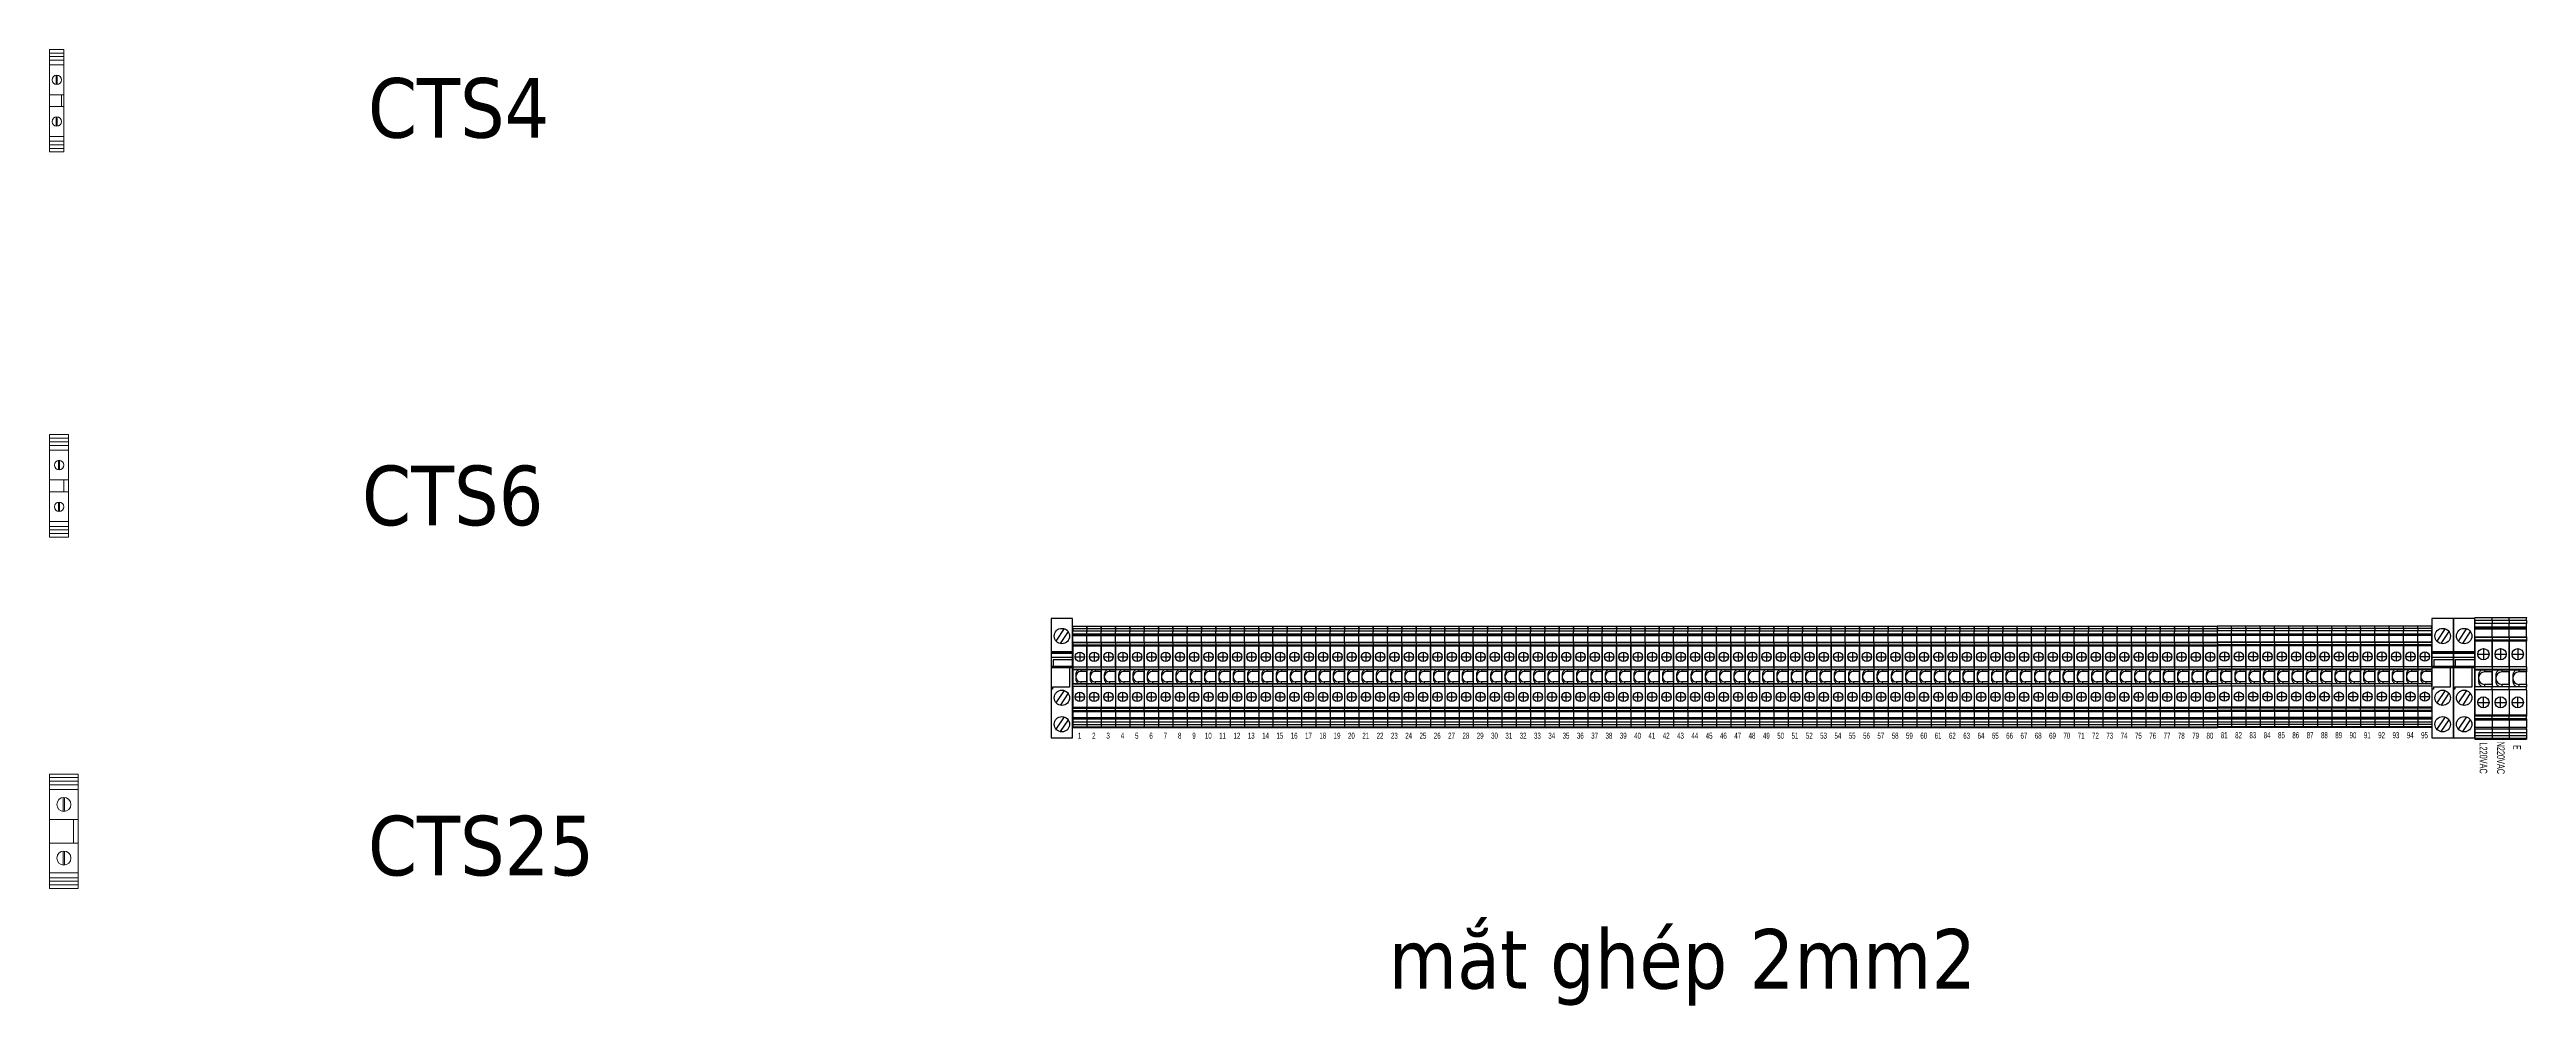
# Model space of a CAD drawing. Header units: millimetres. Extents: x 96 to 1135, y 26 to 427.
import ezdxf
from ezdxf.enums import TextEntityAlignment as Align

# ---------------------------------------------------------------- set-up
doc = ezdxf.new("R2010")
doc.units = ezdxf.units.MM
doc.linetypes.add('DOT_CENTER', pattern=[14, 12, -1, 0, -1])
for name, color, linetype in [('1', 3, 'Continuous'), ('NTC_BMS_EQUIP_TEXT', 162, 'Continuous'), ('REE_EL_Conduit GI', 140, 'Continuous'), ('REE_EL_Panel', 240, 'Continuous'), ('WIRING', 7, 'Continuous')]:
    doc.layers.add(name, color=color, linetype=linetype)
doc.layers.add('hw_VTP', color=7, linetype='Continuous', lineweight=13)
doc.layers.add('NTC_BMS_ENCLO_ACCESS', color=6, linetype='Continuous', lineweight=5)
doc.styles.add('NTC_BMS_TABLE_TEXT', font='txt', dxfattribs={"height": 25})
doc.styles.add('Tahoma (Input Text)', font='tahoma.ttf')

# ---------------------------------------------------------------- blocks, each defined once
blk = doc.blocks.new('CTS25')
at = {"layer": 'hw_VTP', "color": 6}
for p, q in [((0, 22.5), (12, 22.5)), ((0, 21), (12, 21)), ((0, 19.5), (12, 19.5)), ((0, -19.5), (12, -19.5)), ((0, -21), (12, -21)), ((0, -22.5), (12, -22.5))]:
    blk.add_line(p, q, dxfattribs=at)
at = {"layer": 'hw_VTP'}
for p, q in [((0, 17.5), (12, 17.5)), ((5.68206, 14.1939), (5.68206, 8.30616)), ((6.318, 14.1939), (6.318, 8.30616)), ((0, 5), (12, 5)), ((10, 5), (10, -5)), ((0, -5), (12, -5)), ((5.68206, -14.1939), (5.68206, -8.30616)), ((6.318, -14.1939), (6.318, -8.30616)), ((0, -17.5), (12, -17.5))]:
    blk.add_line(p, q, dxfattribs=at)
blk.add_lwpolyline([(12, -24), (12, 24), (0, 24), (0, -24)], close=True, dxfattribs=at)
for centre in [(6, 11.25), (6, -11.25)]:
    blk.add_circle(centre, 2.961, dxfattribs=at)
blk = doc.blocks.new('CTS4')
at = {"layer": 'hw_VTP', "color": 6}
for p, q in [((0, 20), (6, 20)), ((0, 18.5), (6, 18.5)), ((0, 17), (6, 17)), ((0, -17), (6, -17)), ((0, -18.5), (6, -18.5)), ((0, -20), (6, -20))]:
    blk.add_line(p, q, dxfattribs=at)
at = {"layer": 'hw_VTP'}
for p, q in [((0, 15), (6, 15)), ((2.78804, 10.7126), (2.78804, 6.78744)), ((3.212, 10.7126), (3.212, 6.78744)), ((0, 2.5), (6, 2.5)), ((5, 2.5), (5, -2.5)), ((0, -2.5), (6, -2.5)), ((2.78804, -10.7126), (2.78804, -6.78744)), ((3.212, -10.7126), (3.212, -6.78744)), ((0, -15), (6, -15))]:
    blk.add_line(p, q, dxfattribs=at)
blk.add_lwpolyline([(6, -21.5), (6, 21.5), (0, 21.5), (0, -21.5)], close=True, dxfattribs=at)
for centre in [(3, 8.75), (3, -8.75)]:
    blk.add_circle(centre, 1.974, dxfattribs=at)
blk = doc.blocks.new('CTS6')
at = {"layer": 'hw_VTP', "color": 6, "lineweight": 0}
for p, q in [((0, 20), (8, 20)), ((0, 18.5), (8, 18.5)), ((0, 17), (8, 17)), ((0, -17), (8, -17)), ((0, -18.5), (8, -18.5)), ((0, -20), (8, -20))]:
    blk.add_line(p, q, dxfattribs=at)
at = {"layer": 'hw_VTP', "lineweight": 0}
for p, q in [((0, 15), (8, 15)), ((3.78804, 10.7126), (3.78804, 6.78744)), ((4.212, 10.7126), (4.212, 6.78744)), ((0, 2.5), (8, 2.5)), ((6, 2.5), (6, -2.5)), ((0, -2.5), (8, -2.5)), ((3.78804, -10.7126), (3.78804, -6.78744)), ((4.212, -10.7126), (4.212, -6.78744)), ((0, -15), (8, -15))]:
    blk.add_line(p, q, dxfattribs=at)
blk.add_lwpolyline([(8, -21.5), (8, 21.5), (0, 21.5), (0, -21.5)], close=True, dxfattribs=at)
for centre in [(4, 8.75), (4, -8.75)]:
    blk.add_circle(centre, 1.974, dxfattribs=at)
blk = doc.blocks.new('3001501_UK_3_N-select__2', base_point=(-189.1, 64.9))
at = {"color": 7, "linetype": 'Continuous'}
for p, q in [((-189.08, 70.05), (-189.1, 70.05)), ((-189.1, 70.05), (-189.1, 64.05)), ((-188.93, 70.05), (-189.08, 70.05)), ((-189.08, 70.05), (-189.08, 64.05)), ((-188, 70.05), (-188.93, 70.05)), ((-186.93, 70.05), (-188, 70.05)), ((-185.64, 70.05), (-186.93, 70.05)), ((-185.53, 70.05), (-185.64, 70.05)), ((-185.53, 70.05), (-185.02, 70.05)), ((-185.53, 70.05), (-185.53, 64.05)), ((-182.34, 70.05), (-185.02, 70.05)), ((-185.02, 64.05), (-185.02, 70.05)), ((-182.34, 70.05), (-182.34, 64.05)), ((-182.05, 70.05), (-182.34, 70.05)), ((-182.05, 70.05), (-181.07, 70.05)), ((-180.72, 70.05), (-181.07, 70.05)), ((-171.85, 70.05), (-180.72, 70.05)), ((-171.85, 70.05), (-170.86, 70.05)), ((-170.68, 70.05), (-170.86, 70.05)), ((-164.98, 70.05), (-170.68, 70.05)), ((-170.68, 70.05), (-170.68, 64.05)), ((-164.79, 70.05), (-164.98, 70.05)), ((-164.98, 64.05), (-164.98, 70.05)), ((-163.8, 70.05), (-164.79, 70.05)), ((-154.93, 70.05), (-163.8, 70.05)), ((-154.58, 70.05), (-154.93, 70.05)), ((-153.6, 70.05), (-154.58, 70.05)), ((-153.31, 70.05), (-153.6, 70.05)), ((-153.31, 70.05), (-150.63, 70.05)), ((-153.31, 70.05), (-153.31, 64.05)), ((-150.63, 64.05), (-150.63, 70.05)), ((-150.63, 70.05), (-150.12, 70.05)), ((-150.12, 70.05), (-150.12, 64.05)), ((-150.12, 70.05), (-150.01, 70.05)), ((-150.01, 70.05), (-148.72, 70.05)), ((-147.65, 70.05), (-148.72, 70.05)), ((-147.65, 70.05), (-146.72, 70.05)), ((-146.58, 70.05), (-146.72, 70.05)), ((-146.58, 70.05), (-146.58, 64.05)), ((-189.08, 64.05), (-189.1, 64.05)), ((-188.93, 64.05), (-189.08, 64.05)), ((-188, 64.05), (-188.93, 64.05)), ((-186.93, 64.05), (-188, 64.05)), ((-185.64, 64.05), (-186.93, 64.05)), ((-185.53, 64.05), (-185.64, 64.05)), ((-185.53, 64.05), (-185.02, 64.05)), ((-182.34, 64.05), (-185.02, 64.05)), ((-182.05, 64.05), (-182.34, 64.05)), ((-182.05, 64.05), (-181.07, 64.05)), ((-180.72, 64.05), (-181.07, 64.05)), ((-171.85, 64.05), (-180.72, 64.05)), ((-171.85, 64.05), (-170.86, 64.05)), ((-170.86, 64.05), (-170.68, 64.05)), ((-170, 64.05), (-170.68, 64.05)), ((-170, 64.05), (-170, 66.63)), ((-170, 64.05), (-165.65, 64.05)), ((-167.85, 68.78), (-168.75, 68.78)), ((-167.8, 68.78), (-167.85, 68.78)), ((-166.9, 68.78), (-167.8, 68.78)), ((-165.65, 64.05), (-165.65, 66.63)), ((-164.98, 64.05), (-165.65, 64.05)), ((-164.79, 64.05), (-164.98, 64.05)), ((-163.8, 64.05), (-164.79, 64.05)), ((-163.8, 64.05), (-154.93, 64.05)), ((-154.58, 64.05), (-154.93, 64.05)), ((-153.6, 64.05), (-154.58, 64.05)), ((-153.31, 64.05), (-153.6, 64.05)), ((-153.31, 64.05), (-150.63, 64.05)), ((-150.63, 64.05), (-150.12, 64.05)), ((-150.12, 64.05), (-150.01, 64.05)), ((-150.01, 64.05), (-148.72, 64.05)), ((-147.65, 64.05), (-148.72, 64.05)), ((-147.65, 64.05), (-146.72, 64.05)), ((-146.58, 64.05), (-146.72, 64.05))]:
    blk.add_line(p, q, dxfattribs=at)
at = {"color": 2, "linetype": 'Continuous'}
for p, q in [((-188.93, 64.05), (-188.93, 70.05)), ((-188, 64.05), (-188, 70.05)), ((-186.93, 64.05), (-186.93, 70.05)), ((-185.64, 64.05), (-185.64, 70.05)), ((-182.05, 64.05), (-182.05, 70.05)), ((-181.07, 64.05), (-181.07, 70.05)), ((-180.72, 64.05), (-180.72, 70.05)), ((-171.85, 64.05), (-171.85, 70.05)), ((-170.86, 64.05), (-170.86, 70.05)), ((-164.79, 64.05), (-164.79, 70.05)), ((-163.8, 64.05), (-163.8, 70.05)), ((-154.93, 64.05), (-154.93, 70.05)), ((-154.58, 64.05), (-154.58, 70.05)), ((-153.6, 64.05), (-153.6, 70.05)), ((-150.01, 64.05), (-150.01, 70.05)), ((-148.72, 64.05), (-148.72, 70.05)), ((-147.65, 64.05), (-147.65, 70.05)), ((-146.72, 64.05), (-146.72, 70.05)), ((-170, 66.63), (-170.68, 66.63)), ((-164.98, 66.63), (-165.65, 66.63))]:
    blk.add_line(p, q, dxfattribs=at)
for centre in [(-176.27, 67.05), (-159.43, 67.05)]:
    blk.add_circle(centre, 1.96)
at = {"color": 7, "linetype": 'Continuous'}
for centre, start, end in [((-167.85, 66.63), 90, 180), ((-167.8, 66.63), 0, 90)]:
    blk.add_arc(centre, 2.15, start, end, dxfattribs=at)
for points, knots in [([(-168.75, 68.78), (-168.94, 68.77), (-169.33, 68.74), (-169.87, 68.51), (-170.34, 68.17), (-170.56, 67.86), (-170.68, 67.71)], [0, 0, 0, 0, 0.579844, 1.157173, 1.73012, 2.297958, 2.297958, 2.297958, 2.297958]), ([(-164.98, 67.71), (-165.09, 67.86), (-165.31, 68.17), (-165.78, 68.51), (-166.32, 68.74), (-166.71, 68.77), (-166.9, 68.78)], [0, 0, 0, 0, 0.567838, 1.140785, 1.718114, 2.297958, 2.297958, 2.297958, 2.297958])]:
    blk.add_open_spline(points, degree=3, knots=knots, dxfattribs=at)
at = {"layer": '1', "color": 2, "linetype": 'DOT_CENTER'}
for p, q in [((-178.23, 67.05), (-174.31, 67.05)), ((-176.27, 69.01), (-176.27, 65.09)), ((-157.47, 67.05), (-161.39, 67.05)), ((-159.43, 69.01), (-159.43, 65.09))]:
    blk.add_line(p, q, dxfattribs=at)
blk = doc.blocks.new('UK3N', base_point=(-167.84, 67.47))
blk.add_blockref('3001501_UK_3_N-select__2', (-189.1, 64.9))
blk = doc.blocks.new('CHAN Ter')
at = {"layer": 'WIRING', "linetype": 'Continuous'}
h = blk.add_hatch(color=253, dxfattribs=at)
h.paths.add_polyline_path([(9, 11.1), (0, 11.1), (0, 10.5), (9, 10.5)])
h.paths.add_polyline_path([(9, 5), (0, 5), (0, 4.4), (9, 4.4)])
at = {"layer": 'WIRING', "color": 253, "linetype": 'Continuous'}
for p, q in [((9, 11.1), (0, 11.1)), ((0, 10.5), (9, 10.5)), ((5.5, 20.8), (2, 15.6)), ((7.1, 19.6), (3.8, 14.6)), ((0, 8.8), (9, 8.8)), ((0, 5), (9, 5)), ((9, 4.4), (0, 4.4)), ((0.8, 7.8), (9, 7.8)), ((0.8, 7.8), (0.8, 5)), ((7.7, 4.4), (7.7, -3.8)), ((0.6, -4.6), (0, -4.6)), ((7.7, -3.8), (0.6, -3.8)), ((0.6, -3.8), (0.6, -4.6)), ((5.5, -5.2), (2, -10.3)), ((7.1, -6.3), (3.8, -11.4)), ((5.5, -16.2), (2, -21.4)), ((7.1, -17.4), (3.8, -22.4))]:
    blk.add_line(p, q, dxfattribs=at)
blk.add_lwpolyline([(0, -25), (9, -25), (9, 25), (0, 25)], close=True, dxfattribs=at)
for centre in [(4.5, 17.7), (4.5, -8.2), (4.5, -19.3)]:
    blk.add_circle(centre, 3.23, dxfattribs=at)

msp = doc.modelspace()

# ---------------------------------------------------------------- linework, layer by layer
for p, q in [((531.2, 184.7), (531.2, 182.4)), ((537.2, 184.7), (537.2, 182.4)), ((543.2, 184.7), (543.2, 182.4)), ((543.2, 184.7), (543.2, 182.4)), ((549.2, 184.7), (549.2, 182.4)), ((555.2, 184.7), (555.2, 182.4)), ((555.2, 184.7), (555.2, 182.4)), ((561.2, 184.7), (561.2, 182.4)), ((567.2, 184.7), (567.2, 182.4)), ((567.2, 184.7), (567.2, 182.4)), ((573.2, 184.7), (573.2, 182.4)), ((579.2, 184.7), (579.2, 182.4)), ((579.2, 184.7), (579.2, 182.4)), ((585.2, 184.7), (585.2, 182.4)), ((591.2, 184.7), (591.2, 182.4)), ((591.2, 184.7), (591.2, 182.4)), ((597.2, 184.7), (597.2, 182.4)), ((603.2, 184.7), (603.2, 182.4)), ((603.2, 184.7), (603.2, 182.4)), ((609.2, 184.7), (609.2, 182.4)), ((615.2, 184.7), (615.2, 182.4)), ((615.2, 184.7), (615.2, 182.4)), ((621.2, 184.7), (621.2, 182.4)), ((627.2, 184.7), (627.2, 182.4)), ((627.2, 184.7), (627.2, 182.4)), ((633.2, 184.7), (633.2, 182.4)), ((639.2, 184.7), (639.2, 182.4)), ((639.2, 184.7), (639.2, 182.4)), ((645.2, 184.7), (645.2, 182.4)), ((651.2, 184.7), (651.2, 182.4)), ((651.2, 184.7), (651.2, 182.4)), ((657.2, 184.7), (657.2, 182.4)), ((663.2, 184.7), (663.2, 182.4)), ((663.2, 184.7), (663.2, 182.4)), ((669.2, 184.7), (669.2, 182.4)), ((675.2, 184.7), (675.2, 182.4)), ((675.2, 184.7), (675.2, 182.4)), ((681.2, 184.7), (681.2, 182.4)), ((687.2, 184.7), (687.2, 182.4)), ((687.2, 184.7), (687.2, 182.4)), ((693.2, 184.7), (693.2, 182.4)), ((699.2, 184.7), (699.2, 182.4)), ((699.2, 184.7), (699.2, 182.4)), ((705.2, 184.7), (705.2, 182.4)), ((711.2, 184.7), (711.2, 182.4)), ((711.2, 184.7), (711.2, 182.4)), ((717.2, 184.7), (717.2, 182.4)), ((723.2, 184.7), (723.2, 182.4)), ((723.2, 184.7), (723.2, 182.4)), ((729.2, 184.7), (729.2, 182.4)), ((735.2, 184.7), (735.2, 182.4)), ((735.2, 184.7), (735.2, 182.4)), ((741.2, 184.7), (741.2, 182.4)), ((747.2, 184.7), (747.2, 182.4)), ((747.2, 184.7), (747.2, 182.4)), ((753.2, 184.7), (753.2, 182.4)), ((759.2, 184.7), (759.2, 182.4)), ((759.2, 184.7), (759.2, 182.4)), ((765.2, 184.7), (765.2, 182.4)), ((771.2, 184.7), (771.2, 182.4)), ((771.2, 184.7), (771.2, 182.4)), ((777.2, 184.7), (777.2, 182.4)), ((783.2, 184.7), (783.2, 182.4)), ((783.2, 184.7), (783.2, 182.4)), ((789.2, 184.7), (789.2, 182.4)), ((795.2, 184.7), (795.2, 182.4)), ((795.2, 184.7), (795.2, 182.4)), ((801.2, 184.7), (801.2, 182.4)), ((807.2, 184.7), (807.2, 182.4)), ((807.2, 184.7), (807.2, 182.4)), ((813.2, 184.7), (813.2, 182.4)), ((819.2, 184.7), (819.2, 182.4)), ((819.2, 184.7), (819.2, 182.4)), ((825.2, 184.7), (825.2, 182.4)), ((831.2, 184.7), (831.2, 182.4)), ((831.2, 184.7), (831.2, 182.4)), ((837.2, 184.7), (837.2, 182.4)), ((843.2, 184.7), (843.2, 182.4)), ((843.2, 184.7), (843.2, 182.4)), ((849.2, 184.7), (849.2, 182.4)), ((855.2, 184.7), (855.2, 182.4)), ((855.2, 184.7), (855.2, 182.4)), ((861.2, 184.7), (861.2, 182.4)), ((867.2, 184.7), (867.2, 182.4)), ((867.2, 184.7), (867.2, 182.4)), ((873.2, 184.7), (873.2, 182.4)), ((879.2, 184.7), (879.2, 182.4)), ((879.2, 184.7), (879.2, 182.4)), ((885.2, 184.7), (885.2, 182.4)), ((891.2, 184.7), (891.2, 182.4)), ((891.2, 184.7), (891.2, 182.4)), ((897.2, 184.7), (897.2, 182.4)), ((903.2, 184.7), (903.2, 182.4)), ((903.2, 184.7), (903.2, 182.4)), ((909.2, 184.7), (909.2, 182.4)), ((915.2, 184.7), (915.2, 182.4)), ((915.2, 184.7), (915.2, 182.4)), ((921.2, 184.7), (921.2, 182.4)), ((927.2, 184.7), (927.2, 182.4)), ((927.2, 184.7), (927.2, 182.4)), ((933.2, 184.7), (933.2, 182.4)), ((939.2, 184.7), (939.2, 182.4)), ((939.2, 184.7), (939.2, 182.4)), ((945.2, 184.7), (945.2, 182.4)), ((951.2, 184.7), (951.2, 182.4)), ((951.2, 184.7), (951.2, 182.4)), ((957.2, 184.7), (957.2, 182.4)), ((963.2, 184.7), (963.2, 182.4)), ((963.2, 184.7), (963.2, 182.4)), ((969.2, 184.7), (969.2, 182.4)), ((975.2, 184.7), (975.2, 182.4)), ((975.2, 184.7), (975.2, 182.4)), ((981.2, 184.7), (981.2, 182.4)), ((987.2, 184.7), (987.2, 182.4)), ((987.2, 184.7), (987.2, 182.4)), ((993.2, 184.7), (993.2, 182.4)), ((999.2, 184.7), (999.2, 182.4)), ((999.2, 184.7), (999.2, 182.4)), ((1005.2, 184.7), (1005.2, 182.4))]:
    msp.add_line(p, q)

# ---------------------------------------------------------------- block references
for name, p in [('CTS4', (96.2, 405.2)), ('CTS6', (96.2, 243.6)), ('CTS25', (96.2, 98.7))]:
    msp.add_blockref(name, p)
at = {"xscale": 1.199999999997089, "yscale": 1.199999999997089, "zscale": 1.199999999997089, "rotation": 90}
for p in [(1116.3, 162.9), (1123.5, 162.9), (1130.7, 162.9)]:
    msp.add_blockref('UK3N', p, dxfattribs=at)
at = {"rotation": 90}
for p in [(527.8, 163.5), (533.8, 163.5), (539.8, 163.5), (545.8, 163.5), (551.8, 163.5), (557.8, 163.5), (563.8, 163.5), (569.8, 163.5), (575.8, 163.5), (581.8, 163.5), (587.8, 163.5), (593.8, 163.5), (599.8, 163.5), (605.8, 163.5), (611.8, 163.5), (617.8, 163.5), (623.8, 163.5), (629.8, 163.5), (635.8, 163.5), (641.8, 163.5), (647.8, 163.5), (653.8, 163.5), (659.8, 163.5), (665.8, 163.5), (671.8, 163.5), (677.8, 163.5), (683.8, 163.5), (689.8, 163.5), (695.8, 163.5), (701.8, 163.5), (707.8, 163.5), (713.8, 163.5), (719.8, 163.5), (725.8, 163.5), (731.8, 163.5), (737.8, 163.5), (743.8, 163.5), (749.8, 163.5), (755.8, 163.5), (761.8, 163.5), (767.8, 163.5), (773.8, 163.5), (779.8, 163.5), (785.8, 163.5), (791.8, 163.5), (797.8, 163.5), (803.8, 163.5), (809.8, 163.5), (815.8, 163.5), (821.8, 163.5), (827.8, 163.5), (833.8, 163.5), (839.8, 163.5), (845.8, 163.5), (851.8, 163.5), (857.8, 163.5), (863.8, 163.5), (869.8, 163.5), (875.8, 163.5), (881.8, 163.5), (887.8, 163.5), (893.8, 163.5), (899.8, 163.5), (905.8, 163.5), (911.8, 163.5), (917.8, 163.5), (923.8, 163.5), (929.8, 163.5), (935.8, 163.5), (941.8, 163.5), (947.8, 163.5), (953.8, 163.5), (959.8, 163.5), (965.8, 163.5), (971.8, 163.5), (977.8, 163.5), (983.8, 163.5), (989.8, 163.5), (995.8, 163.5), (1001.8, 163.5), (1007.8, 163.6), (1013.8, 163.6), (1019.8, 163.6), (1025.8, 163.6), (1031.8, 163.6), (1037.8, 163.6), (1043.8, 163.6), (1049.8, 163.6), (1055.8, 163.6), (1061.8, 163.6), (1067.8, 163.6), (1073.8, 163.6), (1079.8, 163.6), (1085.8, 163.6), (1091.8, 163.6)]:
    msp.add_blockref('UK3N', p, dxfattribs=at)
at = {"layer": 'NTC_BMS_ENCLO_ACCESS', "linetype": 'ByBlock', "lineweight": -2, "ltscale": 100}
for p in [(516.2, 162.9), (1095.2, 162.9), (1104.2, 162.9)]:
    msp.add_blockref('CHAN Ter', p, dxfattribs=at)

# ---------------------------------------------------------------- texts
at = {"style": 'Tahoma (Input Text)'}
for s, p in [('CTS4', (229.7, 402.2)), ('CTS6', (227.2, 239.6)), ('CTS25', (229.7, 92.7)), ('mắt ghép 2mm2', (657.7, 45.2))]:
    msp.add_text(s, height=25, dxfattribs=at).set_placement(p, align=Align.MIDDLE_LEFT)
at = {"layer": 'NTC_BMS_EQUIP_TEXT', "color": 2, "linetype": 'ByBlock', "lineweight": -2, "ltscale": 10, "style": 'NTC_BMS_TABLE_TEXT', "width": 0.6}
for s, p in [('1', (528.1, 138.8)), ('2', (534.1, 138.8)), ('3', (540.1, 138.8)), ('4', (546.1, 138.8)), ('5', (552.1, 138.8)), ('6', (558.1, 138.8)), ('7', (564.1, 138.8)), ('8', (570.1, 138.8)), ('9', (576.1, 138.8)), ('10', (582.1, 138.8)), ('11', (588.1, 138.8)), ('12', (594.1, 138.8)), ('13', (600.1, 138.8)), ('14', (606.1, 138.8)), ('15', (612.1, 138.8)), ('16', (618.1, 138.8)), ('17', (624.1, 138.8)), ('18', (630.1, 138.8)), ('19', (636.1, 138.8)), ('20', (642.1, 138.8)), ('21', (648.1, 138.8)), ('22', (654.1, 138.8)), ('23', (660.1, 138.8)), ('24', (666.1, 138.8)), ('25', (672.1, 138.8)), ('26', (678.1, 138.8)), ('27', (684.1, 138.8)), ('28', (690.1, 138.8)), ('29', (696.1, 138.8)), ('30', (702.1, 138.8)), ('31', (708.1, 138.8)), ('32', (714.1, 138.8)), ('33', (720.1, 138.8)), ('34', (726.1, 138.8)), ('35', (732.1, 138.8)), ('36', (738.1, 138.8)), ('37', (744.1, 138.8)), ('38', (750.1, 138.8)), ('39', (756.1, 138.8)), ('40', (762.1, 138.8)), ('41', (768.1, 138.8)), ('42', (774.1, 138.8)), ('43', (780.1, 138.8)), ('44', (786.1, 138.8)), ('45', (792.1, 138.8)), ('46', (798.1, 138.8)), ('47', (804.1, 138.8)), ('48', (810.1, 138.8)), ('49', (816.1, 138.8)), ('50', (822.1, 138.8)), ('51', (828.1, 138.8)), ('52', (834.1, 138.8)), ('53', (840.1, 138.8)), ('54', (846.1, 138.8)), ('55', (852.1, 138.8)), ('56', (858.1, 138.8)), ('57', (864.1, 138.8)), ('58', (870.1, 138.8)), ('59', (876.1, 138.8)), ('60', (882.1, 138.8)), ('61', (888.1, 138.8)), ('62', (894.1, 138.8)), ('63', (900.1, 138.8)), ('64', (906.1, 138.8)), ('65', (912.1, 138.8)), ('66', (918.1, 138.8)), ('67', (924.1, 138.8)), ('68', (930.1, 138.8)), ('69', (936.1, 138.8)), ('70', (942.1, 138.8)), ('71', (948.1, 138.8)), ('72', (954.1, 138.8)), ('73', (960.1, 138.8)), ('74', (966.1, 138.8)), ('75', (972.1, 138.8)), ('76', (978.1, 138.8)), ('77', (984.1, 138.8)), ('78', (990.1, 138.8)), ('79', (996.1, 138.8)), ('80', (1002.1, 138.8)), ('81', (1008.1, 139)), ('82', (1014.1, 139)), ('83', (1020.1, 139)), ('84', (1026.1, 139)), ('85', (1032.1, 139)), ('86', (1038.1, 139)), ('87', (1044.1, 139)), ('88', (1050.1, 139)), ('89', (1056.1, 139)), ('90', (1062.1, 139)), ('91', (1068.1, 139)), ('92', (1074.1, 139)), ('93', (1080.1, 139)), ('94', (1086.1, 139)), ('95', (1092.1, 139))]:
    msp.add_text(s, height=2.56, dxfattribs=at).set_placement(p, align=Align.MIDDLE_CENTER)
at = {"layer": 'REE_EL_Conduit GI', "style": 'NTC_BMS_TABLE_TEXT', "width": 0.6}
msp.add_text('N220VAC', height=3.2, rotation=270, dxfattribs=at).set_placement((1124.1, 129.5), align=Align.MIDDLE_CENTER)
at = {"layer": 'REE_EL_Panel', "color": 1, "style": 'NTC_BMS_TABLE_TEXT', "width": 0.6}
msp.add_text('L220VAC', height=3.2, rotation=270, dxfattribs=at).set_placement((1116.8, 129.4), align=Align.MIDDLE_CENTER)
at = {"layer": 'REE_EL_Panel', "color": 3, "style": 'NTC_BMS_TABLE_TEXT', "width": 0.6}
msp.add_text('E', height=3.2, rotation=270, dxfattribs=at).set_placement((1130.9, 133.9), align=Align.MIDDLE_CENTER)

doc.saveas('drawing.dxf')
